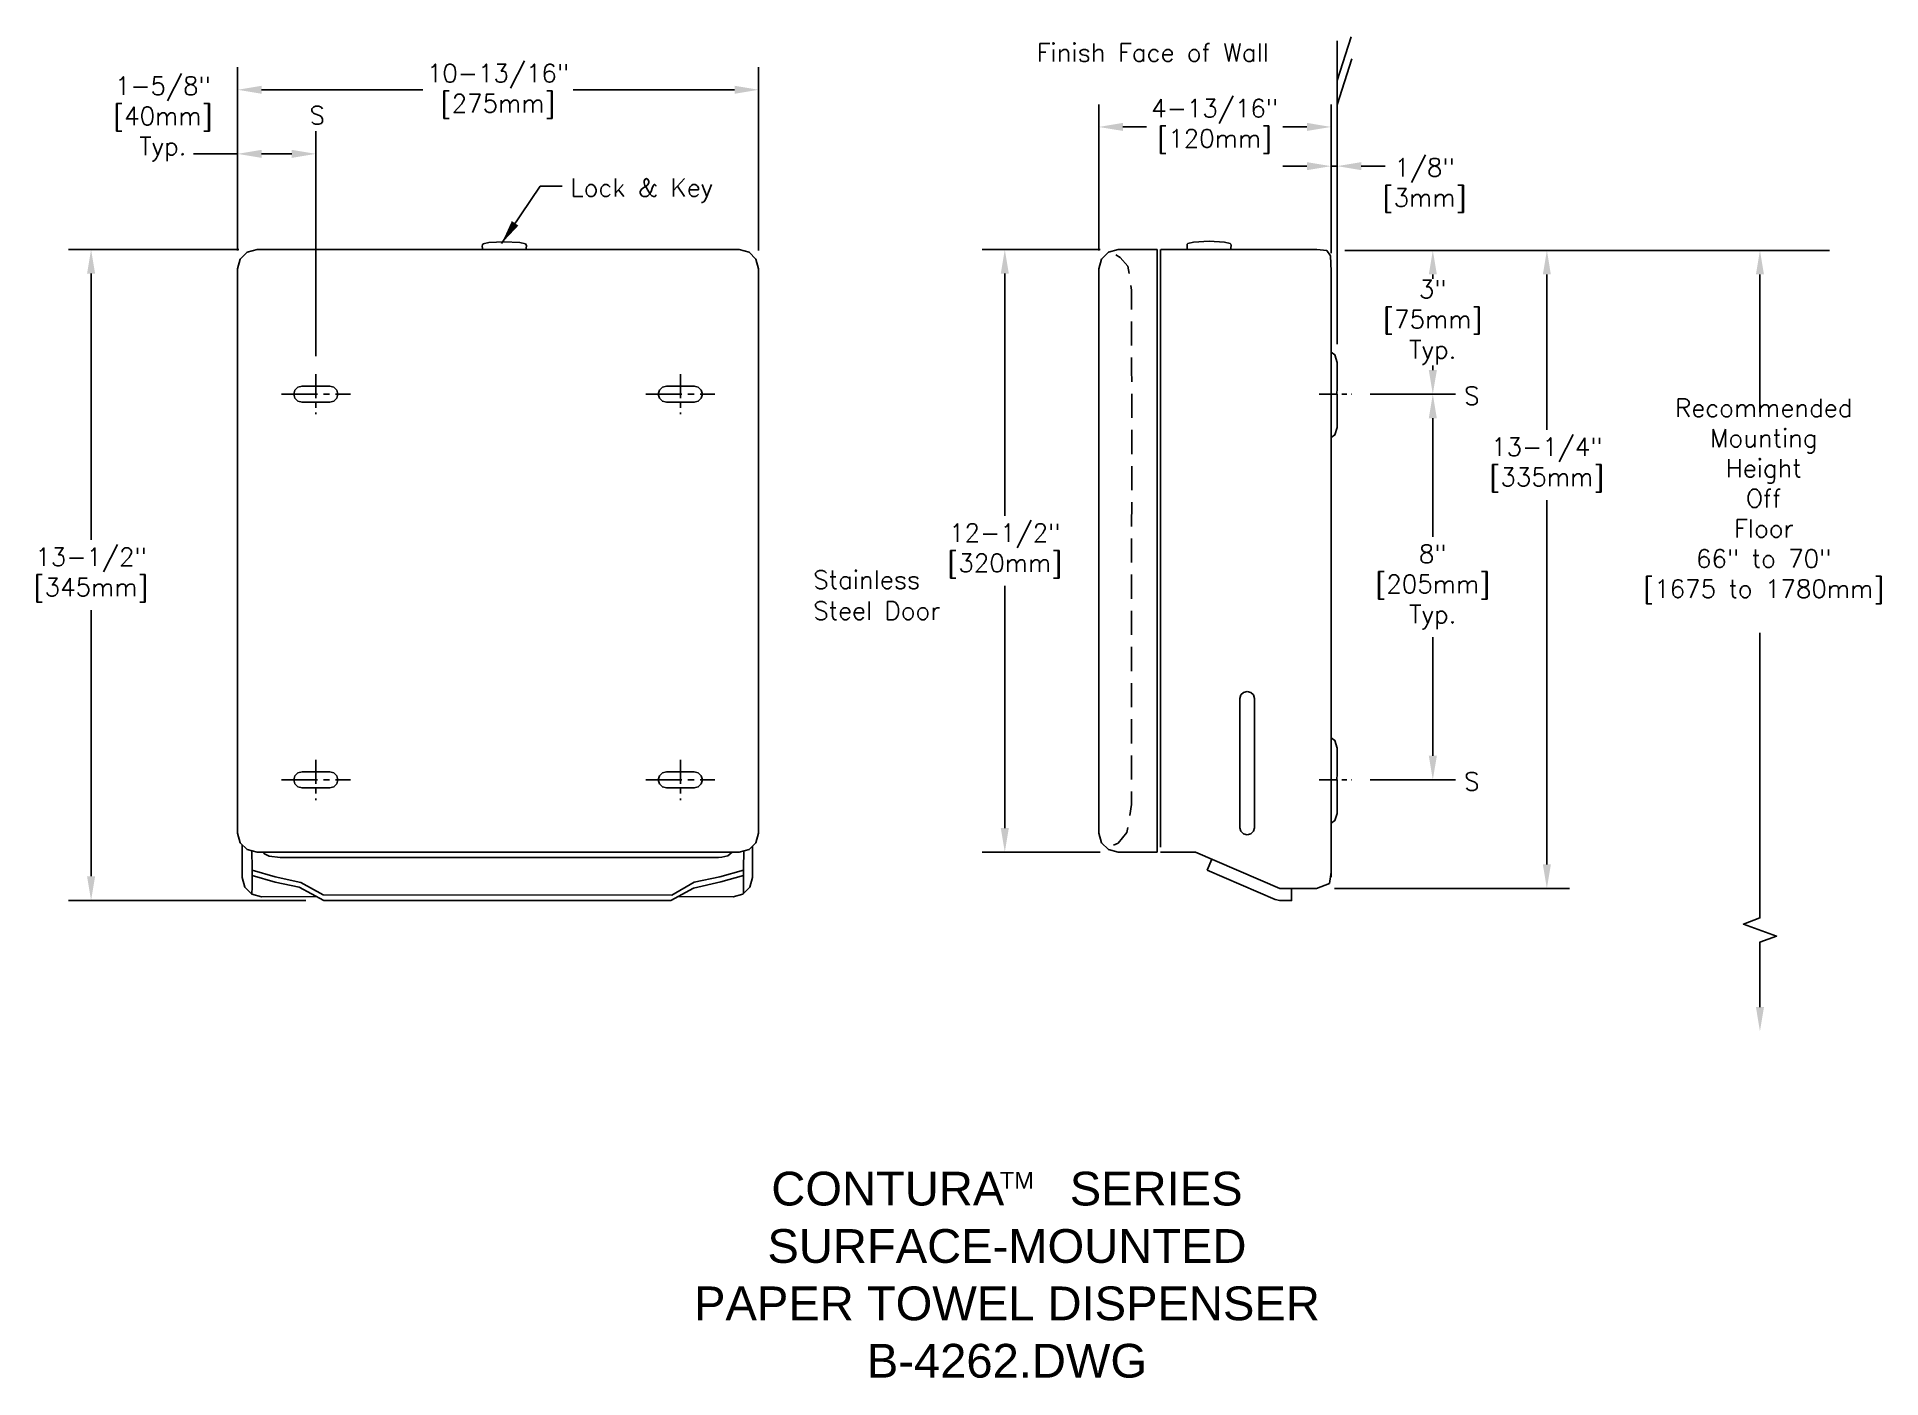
# Model space of a CAD drawing. Extents: x 23.5 to 61.7, y 43.3 to 71.1.
import ezdxf
from ezdxf.enums import TextEntityAlignment as Align

# ---------------------------------------------------------------- set-up
doc = ezdxf.new("R2010")
doc.units = 0
doc.header["$MEASUREMENT"] = 0
doc.header["$PDMODE"] = 3
doc.header["$PDSIZE"] = 1
doc.linetypes.add('CENTER2', pattern=[1.125, 0.75, -0.125, 0.125, -0.125])
doc.linetypes.add('HIDDEN2', pattern=[0.1875, 0.125, -0.0625])
doc.layers.get('0').update_dxf_attribs({"linetype": 'CONTINUOUS'})
doc.layers.get('DEFPOINTS').update_dxf_attribs({"linetype": 'CONTINUOUS'})
for name, color, linetype in [('DETAIL', 4, 'CONTINUOUS'), ('DIM', 1, 'CONTINUOUS'), ('TEXT', 2, 'CONTINUOUS')]:
    doc.layers.add(name, color=color, linetype=linetype)
doc.styles.add('ARIAL_5', font='arial.ttf', dxfattribs={"height": 5})
doc.styles.add('DIM_S_7', font='simplex.shx', dxfattribs={"height": 0.375})
doc.dimstyles.new('DIM_S_7', dxfattribs={"dimtxt": 0.12, "dimasz": 0.5, "dimexe": 0.46875, "dimexo": 0.375, "dimgap": 0.09375, "dimtad": 1, "dimtih": 1, "dimtoh": 1, "dimdec": 5, "dimrnd": 0.0625, "dimzin": 0, "dimtxsty": 'DIM_S_7', "dimcen": 0.09375, "dimaunit": 1, "dimazin": 3, "dimtfac": 1, "dimtdec": 4, "dimtofl": 0, "dimtmove": 0, "dimatfit": 3, "dimtolj": 1, "dimtzin": 0})

# ---------------------------------------------------------------- blocks, each defined once
blk = doc.blocks.new('*D0')
at = {"color": 0, "linetype": 'BYBLOCK'}
for p, q in [((69.774, 66.699), (69.774, 70.504)), ((80.587, 66.699), (80.587, 70.504)), ((70.274, 70.035), (73.622, 70.035)), ((80.087, 70.035), (76.738, 70.035))]:
    blk.add_line(p, q, dxfattribs=at)
for points in [[(70.274, 70.118), (70.274, 69.952), (69.774, 70.035)], [(80.087, 70.118), (80.087, 69.952), (80.587, 70.035)]]:
    blk.add_solid(points, dxfattribs=at)
at = {"layer": 'DEFPOINTS', "color": 0, "linetype": 'BYBLOCK'}
for p in [(80.587, 70.035), (69.774, 66.324), (80.587, 66.324)]:
    blk.add_point(p, dxfattribs=at)
at = {"color": 0, "linetype": 'BYBLOCK', "insert": (75.18, 70.004), "char_height": 0.375, "attachment_point": 5, "style": 'DIM_S_7'}
blk.add_mtext('\\A1;10-13/16"\\P[275mm]', dxfattribs=at)
blk = doc.blocks.new('*D1')
at = {"color": 0, "linetype": 'BYBLOCK'}
for p, q in [((69.803, 66.721), (66.267, 66.721)), ((66.735, 66.221), (66.735, 60.698)), ((66.735, 53.721), (66.735, 59.243)), ((71.189, 53.221), (66.267, 53.221))]:
    blk.add_line(p, q, dxfattribs=at)
for points in [[(66.652, 66.221), (66.819, 66.221), (66.735, 66.721)], [(66.652, 53.721), (66.819, 53.721), (66.735, 53.221)]]:
    blk.add_solid(points, dxfattribs=at)
at = {"layer": 'DEFPOINTS', "color": 0, "linetype": 'BYBLOCK'}
for p in [(70.178, 66.721), (66.735, 53.221), (71.564, 53.221)]:
    blk.add_point(p, dxfattribs=at)
at = {"color": 0, "linetype": 'BYBLOCK', "insert": (66.735, 59.971), "char_height": 0.375, "attachment_point": 5, "style": 'DIM_S_7'}
blk.add_mtext('\\A1;13-1/2"\\P[345mm]', dxfattribs=at)
blk = doc.blocks.new('*D2')
at = {"color": 0, "linetype": 'BYBLOCK'}
for p, q in [((87.674, 66.721), (85.225, 66.721)), ((85.694, 66.221), (85.694, 61.199)), ((85.694, 54.721), (85.694, 59.743)), ((87.674, 54.221), (85.225, 54.221))]:
    blk.add_line(p, q, dxfattribs=at)
for points in [[(85.611, 66.221), (85.778, 66.221), (85.694, 66.721)], [(85.611, 54.721), (85.778, 54.721), (85.694, 54.221)]]:
    blk.add_solid(points, dxfattribs=at)
at = {"layer": 'DEFPOINTS', "color": 0, "linetype": 'BYBLOCK'}
for p in [(88.049, 66.721), (85.694, 54.221), (88.049, 54.221)]:
    blk.add_point(p, dxfattribs=at)
at = {"color": 0, "linetype": 'BYBLOCK', "insert": (85.694, 60.471), "char_height": 0.375, "attachment_point": 5, "style": 'DIM_S_7'}
blk.add_mtext('\\A1;12-1/2"\\P[320mm]', dxfattribs=at)
blk = doc.blocks.new('*D3')
at = {"color": 0, "linetype": 'BYBLOCK'}
for p, q in [((92.751, 66.704), (95.044, 66.704)), ((94.575, 66.204), (94.575, 66.111)), ((94.575, 64.221), (94.575, 64.315)), ((93.272, 63.721), (95.044, 63.721))]:
    blk.add_line(p, q, dxfattribs=at)
for points in [[(94.492, 66.204), (94.659, 66.204), (94.575, 66.704)], [(94.492, 64.221), (94.659, 64.221), (94.575, 63.721)]]:
    blk.add_solid(points, dxfattribs=at)
at = {"layer": 'DEFPOINTS', "color": 0, "linetype": 'BYBLOCK'}
for p in [(92.376, 66.704), (92.897, 63.721), (94.575, 63.721)]:
    blk.add_point(p, dxfattribs=at)
at = {"color": 0, "linetype": 'BYBLOCK', "insert": (94.575, 65.213), "char_height": 0.375, "attachment_point": 5, "style": 'DIM_S_7'}
blk.add_mtext('\\A1;3"\\P[75mm]\\PTyp.', dxfattribs=at)
blk = doc.blocks.new('*D4')
at = {"color": 0, "linetype": 'BYBLOCK'}
for p, q in [((93.272, 63.721), (95.044, 63.721)), ((94.575, 63.221), (94.575, 60.761)), ((94.575, 56.221), (94.575, 58.681)), ((93.272, 55.721), (95.044, 55.721))]:
    blk.add_line(p, q, dxfattribs=at)
for points in [[(94.492, 63.221), (94.659, 63.221), (94.575, 63.721)], [(94.492, 56.221), (94.659, 56.221), (94.575, 55.721)]]:
    blk.add_solid(points, dxfattribs=at)
at = {"layer": 'DEFPOINTS', "color": 0, "linetype": 'BYBLOCK'}
for p in [(92.897, 63.721), (92.897, 55.721), (94.575, 55.721)]:
    blk.add_point(p, dxfattribs=at)
at = {"color": 0, "linetype": 'BYBLOCK', "insert": (94.575, 59.721), "char_height": 0.375, "attachment_point": 5, "style": 'DIM_S_7'}
blk.add_mtext('\\A1;8"\\P[205mm]\\PTyp.', dxfattribs=at)
blk = doc.blocks.new('*D5')
at = {"color": 0, "linetype": 'BYBLOCK'}
for p, q in [((92.751, 66.704), (97.411, 66.704)), ((96.942, 66.204), (96.942, 62.981)), ((96.942, 53.969), (96.942, 61.526)), ((92.536, 53.469), (97.411, 53.469))]:
    blk.add_line(p, q, dxfattribs=at)
for points in [[(96.858, 66.204), (97.025, 66.204), (96.942, 66.704)], [(96.858, 53.969), (97.025, 53.969), (96.942, 53.469)]]:
    blk.add_solid(points, dxfattribs=at)
at = {"layer": 'DEFPOINTS', "color": 0, "linetype": 'BYBLOCK'}
for p in [(92.376, 66.704), (92.161, 53.469), (96.942, 53.469)]:
    blk.add_point(p, dxfattribs=at)
at = {"color": 0, "linetype": 'BYBLOCK', "insert": (96.942, 62.254), "char_height": 0.375, "attachment_point": 5, "style": 'DIM_S_7'}
blk.add_mtext('\\A1;13-1/4"\\P[335mm]', dxfattribs=at)
blk = doc.blocks.new('*D6')
at = {"color": 0, "linetype": 'BYBLOCK'}
for p, q in [((87.645, 66.699), (87.645, 69.733)), ((92.464, 66.649), (92.464, 69.733)), ((88.145, 69.264), (88.634, 69.264)), ((91.964, 69.264), (91.464, 69.264))]:
    blk.add_line(p, q, dxfattribs=at)
for points in [[(88.145, 69.348), (88.145, 69.181), (87.645, 69.264)], [(91.964, 69.348), (91.964, 69.181), (92.464, 69.264)]]:
    blk.add_solid(points, dxfattribs=at)
at = {"layer": 'DEFPOINTS', "color": 0, "linetype": 'BYBLOCK'}
for p in [(92.464, 69.264), (87.645, 66.324), (92.464, 66.274)]:
    blk.add_point(p, dxfattribs=at)
at = {"color": 0, "linetype": 'BYBLOCK', "insert": (90.049, 69.276), "char_height": 0.375, "attachment_point": 5, "style": 'DIM_S_7'}
blk.add_mtext('\\A1;4-13/16"\\P[120mm]', dxfattribs=at)
blk = doc.blocks.new('*D7')
at = {"color": 0, "linetype": 'BYBLOCK'}
for p, q in [((69.774, 66.699), (69.774, 69.175)), ((71.399, 64.513), (71.399, 69.175)), ((70.274, 68.706), (70.899, 68.706))]:
    blk.add_line(p, q, dxfattribs=at)
for points in [[(70.274, 68.789), (70.274, 68.623), (69.774, 68.706)], [(70.899, 68.789), (70.899, 68.623), (71.399, 68.706)]]:
    blk.add_solid(points, dxfattribs=at)
at = {"layer": 'DEFPOINTS', "color": 0, "linetype": 'BYBLOCK'}
for p in [(71.399, 68.706), (69.774, 66.324), (71.399, 64.138)]:
    blk.add_point(p, dxfattribs=at)
at = {"color": 0, "linetype": 'BYBLOCK', "insert": (68.225, 69.429), "char_height": 0.375, "attachment_point": 5, "style": 'DIM_S_7'}
blk.add_mtext('\\A1;1-5/8"\\P[40mm]\\PTyp.', dxfattribs=at)
blk = doc.blocks.new('*D8')
at = {"color": 0, "linetype": 'BYBLOCK'}
for p, q in [((92.464, 66.649), (92.464, 68.92)), ((92.589, 64.757), (92.589, 68.92)), ((91.964, 68.451), (91.464, 68.451)), ((92.464, 68.451), (92.589, 68.451)), ((93.089, 68.451), (93.589, 68.451))]:
    blk.add_line(p, q, dxfattribs=at)
for points in [[(91.964, 68.534), (91.964, 68.368), (92.464, 68.451)], [(93.089, 68.534), (93.089, 68.368), (92.589, 68.451)]]:
    blk.add_solid(points, dxfattribs=at)
at = {"layer": 'DEFPOINTS', "color": 0, "linetype": 'BYBLOCK'}
for p in [(92.589, 68.451), (92.464, 66.274), (92.589, 64.382)]:
    blk.add_point(p, dxfattribs=at)
at = {"color": 0, "linetype": 'BYBLOCK', "insert": (94.405, 68.049), "char_height": 0.375, "attachment_point": 5, "style": 'DIM_S_7'}
blk.add_mtext('\\A1;1/8"\\P[3mm]', dxfattribs=at)

msp = doc.modelspace()

# ---------------------------------------------------------------- linework, layer by layer
at = {"layer": 'DETAIL', "linetype": 'CONTINUOUS'}
for p, q in [((50.454909, 68.919895), (50.454909, 71.047651)), ((47.516783, 54.220891), (49.269959, 53.468558)), ((47.855644, 54.075477), (47.757056, 53.845737)), ((47.757056, 53.845737), (49.171372, 53.238818))]:
    msp.add_line(p, q, dxfattribs=at)
at = {"layer": 'DETAIL', "linetype": 'CENTER2'}
for p, q in [((28.54854, 63.720891), (29.981444, 63.720891)), ((36.11104, 63.720891), (37.543944, 63.720891)), ((28.54854, 55.720891), (29.981444, 55.720891)), ((36.11104, 55.720891), (37.543944, 55.720891))]:
    msp.add_line(p, q, dxfattribs=at)
at = {"layer": 'DETAIL', "linetype": 'CENTER2', "ltscale": 0.5}
for p, q in [((50.079516, 63.720891), (50.762436, 63.720891)), ((50.079516, 55.720891), (50.762436, 55.720891))]:
    msp.add_line(p, q, dxfattribs=at)
at = {"layer": 'DETAIL', "linetype": 'CONTINUOUS'}
for points in [[(50.745609, 71.13183), (50.454909, 70.230258)], [(50.761227, 70.673694), (50.454909, 69.723654)], [(28.04367, 66.720891), (27.839915, 66.666711), (27.695102, 66.524328), (27.639992, 66.323997)], [(38.048808, 66.720891), (28.04367, 66.720891)], [(32.721521, 66.720891), (32.719991, 66.743507), (32.718554, 66.79427), (32.721521, 66.821611)], [(32.721521, 66.821611), (32.738332, 66.837693), (32.856049, 66.867556), (33.175547, 66.883632)], [(33.175547, 66.883632), (33.495124, 66.867556), (33.612862, 66.837693), (33.629681, 66.821611)], [(33.629681, 66.821611), (33.632482, 66.795886), (33.631081, 66.74811), (33.629681, 66.722385)], [(38.452492, 66.323997), (38.397376, 66.524328), (38.252562, 66.666711), (38.048808, 66.720891)], [(45.914896, 66.720891), (45.711134, 66.666704), (45.566321, 66.524335), (45.511218, 66.324076)], [(46.722144, 66.720891), (45.914896, 66.720891)], [(46.722144, 66.720891), (46.722144, 54.220806)], [(46.791513, 66.720891), (46.791513, 66.607806), (46.791513, 66.438226), (46.791513, 66.17849), (46.791513, 65.836862), (46.791513, 65.421605), (46.791513, 64.940982), (46.791513, 64.403256), (46.791513, 63.816688), (46.791513, 63.189543), (46.791513, 62.530082), (46.791513, 61.846577), (46.791513, 61.147275), (46.791513, 60.440453), (46.791513, 59.734368), (46.791513, 59.037289), (46.791513, 58.357464), (46.791513, 57.703179), (46.791513, 57.082674), (46.791513, 56.504233), (46.791513, 55.976099), (46.791513, 55.506555), (46.791513, 55.103849), (46.791513, 54.776246), (46.791513, 54.532021), (46.791513, 54.379423), (46.791513, 54.326715)], [(50.033055, 66.720891), (46.797846, 66.720891)], [(47.343271, 66.830953), (47.360089, 66.847014), (47.477827, 66.876834), (47.797404, 66.892888)], [(47.343271, 66.725537), (47.344671, 66.75287), (47.346072, 66.803627), (47.343271, 66.830953)], [(47.797404, 66.892888), (48.116924, 66.876834), (48.23464, 66.847014), (48.251459, 66.830953)], [(48.251459, 66.830953), (48.254261, 66.805228), (48.25286, 66.757452), (48.251459, 66.731727)], [(50.329516, 66.274463), (50.318537, 66.588615), (50.241677, 66.704359), (50.033055, 66.720891)], [(27.639992, 66.323997), (27.639992, 54.617707)], [(38.452492, 66.323997), (38.452492, 54.617707)], [(45.511218, 66.324076), (45.511218, 54.617707)], [(50.329516, 53.706661), (50.329516, 66.274463)], [(50.329516, 64.593073), (50.40907, 64.538975), (50.454909, 64.381724), (50.454423, 64.116778), (50.453322, 63.845649), (50.452715, 63.721284)], [(50.329516, 62.822775), (50.408849, 62.875846), (50.454516, 63.027272), (50.454373, 63.29938), (50.454444, 63.587199), (50.454516, 63.720891)], [(48.588834, 57.55745), (48.512446, 57.537129), (48.458137, 57.483735), (48.437465, 57.408619)], [(48.437465, 57.408619), (48.437465, 54.729835)], [(48.740238, 57.408619), (48.719566, 57.483735), (48.665243, 57.537129), (48.588834, 57.55745)], [(48.740238, 54.729835), (48.740238, 57.408619)], [(50.329516, 56.593073), (50.40907, 56.538975), (50.454909, 56.381724), (50.454423, 56.116778), (50.453322, 55.845649), (50.452715, 55.721284)], [(50.329516, 54.822775), (50.408849, 54.875846), (50.454516, 55.027272), (50.454373, 55.29938), (50.454444, 55.587199), (50.454516, 55.720891)], [(48.437465, 54.729835), (48.458137, 54.654712), (48.512446, 54.601318), (48.588834, 54.580997)], [(48.588834, 54.580997), (48.665243, 54.601318), (48.719566, 54.654712), (48.740238, 54.729835)], [(27.639992, 54.617707), (27.695102, 54.417434), (27.839915, 54.275071), (28.04367, 54.220891)], [(27.733306, 53.695124), (27.737455, 54.375797)], [(38.048808, 54.220891), (38.252562, 54.275071), (38.397376, 54.417434), (38.452492, 54.617707)], [(38.324453, 54.345746), (38.323918, 53.695124)], [(45.511218, 54.617707), (45.566321, 54.417398), (45.711134, 54.27505), (45.914896, 54.220891)], [(27.937386, 54.249153), (27.940034, 53.890115), (27.941614, 53.500976), (27.939039, 53.350876)], [(28.04367, 54.220891), (38.048808, 54.220891)], [(28.181019, 54.220891), (28.200892, 54.187032), (28.292848, 54.136305), (28.525358, 54.110944)], [(28.525358, 54.110944), (28.64647, 54.11143), (28.897056, 54.111816), (29.261557, 54.112102), (29.724432, 54.112295), (30.270129, 54.112417), (30.8831, 54.112467), (31.547792, 54.11246), (32.24866, 54.112402), (32.970156, 54.112295), (33.696734, 54.112159), (34.41284, 54.112002), (35.102936, 54.111831), (35.75146, 54.111652), (36.342867, 54.111473), (36.861616, 54.111309), (37.292155, 54.111159), (37.61838, 54.111052)], [(37.617297, 54.110944), (37.685351, 54.117692), (37.811745, 54.144696), (37.902088, 54.220891)], [(38.143805, 54.246152), (38.140449, 53.889229), (38.139306, 53.553091), (38.138901, 53.367034)], [(45.914896, 54.220891), (46.722144, 54.220806)], [(46.791513, 54.220891), (47.516783, 54.220891)], [(28.136984, 53.29823), (27.933272, 53.35241), (27.788437, 53.494794), (27.733306, 53.695124)], [(29.414513, 53.333856), (28.955661, 53.594333), (28.423895, 53.713444), (27.940214, 53.845851)], [(29.429807, 53.220638), (28.919143, 53.495666), (28.42238, 53.600924), (27.940654, 53.737381)], [(36.633592, 53.218558), (37.099398, 53.476981), (37.665294, 53.609429), (38.141, 53.740319)], [(36.652615, 53.331766), (37.111871, 53.59993), (37.64656, 53.712751), (38.141221, 53.846721)], [(38.323918, 53.695124), (38.268816, 53.494794), (38.124031, 53.35241), (37.920348, 53.29823)], [(49.269959, 53.468558), (50.026779, 53.468558), (50.295878, 53.574188), (50.329516, 53.809564)], [(29.282873, 53.299772), (28.136984, 53.29823)], [(29.414513, 53.333856), (36.652615, 53.331766)], [(29.429807, 53.220638), (36.633592, 53.218558)], [(37.920348, 53.29823), (36.785712, 53.302952)], [(49.171372, 53.238818), (49.265815, 53.218558), (49.509631, 53.218558), (49.509631, 53.468558)]]:
    msp.add_lwpolyline(points, dxfattribs=at)
at = {"layer": 'DETAIL', "linetype": 'HIDDEN2', "ltscale": 4, "flags": 128}
msp.add_lwpolyline([(45.813955, 54.369644), (45.912044, 54.406383), (46.094219, 54.630537), (46.192308, 55.212966), (46.192308, 55.3335), (46.192315, 55.614079), (46.192315, 55.987528), (46.192322, 56.442684), (46.192329, 56.968381), (46.192329, 57.553455), (46.192337, 58.186726), (46.192344, 58.857036), (46.192344, 59.553222), (46.192351, 60.264111), (46.192351, 60.97853), (46.192358, 61.685323), (46.192358, 62.373317), (46.192358, 63.031341), (46.192358, 63.648237), (46.192351, 64.212825), (46.192351, 64.713955), (46.192344, 65.140441), (46.192337, 65.481132), (46.192322, 65.72485), (46.192308, 65.87754), (46.113754, 66.373102), (45.956732, 66.554484), (45.839194, 66.621637)], dxfattribs=at)
at = {"layer": 'DETAIL', "linetype": 'CENTER2', "ltscale": 0.666667}
for points in [[(29.264992, 64.138364), (29.264992, 63.303541)], [(36.827492, 64.138364), (36.827492, 63.303541)], [(29.264992, 56.138364), (29.264992, 55.303541)], [(36.827492, 56.138364), (36.827492, 55.303541)]]:
    msp.add_lwpolyline(points, dxfattribs=at)
at = {"layer": 'DETAIL', "linetype": 'CONTINUOUS'}
for points in [[(28.807803, 63.720891), (28.831033, 63.636433), (28.892089, 63.576392), (28.977999, 63.553541), (29.551986, 63.553541), (29.637895, 63.576392), (29.698951, 63.636433), (29.722181, 63.720891), (29.698951, 63.805449), (29.637895, 63.865512), (29.551986, 63.888364), (28.977999, 63.888364), (28.892089, 63.865512), (28.831033, 63.805449)], [(36.370303, 63.720891), (36.393533, 63.636433), (36.454589, 63.576392), (36.540499, 63.553541), (37.114486, 63.553541), (37.200395, 63.576392), (37.261451, 63.636433), (37.284681, 63.720891), (37.261451, 63.805449), (37.200395, 63.865512), (37.114486, 63.888364), (36.540499, 63.888364), (36.454589, 63.865512), (36.393533, 63.805449)], [(28.807803, 55.720891), (28.831033, 55.636433), (28.892089, 55.576392), (28.977999, 55.553541), (29.551986, 55.553541), (29.637895, 55.576392), (29.698951, 55.636433), (29.722181, 55.720891), (29.698951, 55.805449), (29.637895, 55.865512), (29.551986, 55.888364), (28.977999, 55.888364), (28.892089, 55.865512), (28.831033, 55.805449)], [(36.370303, 55.720891), (36.393533, 55.636433), (36.454589, 55.576392), (36.540499, 55.553541), (37.114486, 55.553541), (37.200395, 55.576392), (37.261451, 55.636433), (37.284681, 55.720891), (37.261451, 55.805449), (37.200395, 55.865512), (37.114486, 55.888364), (36.540499, 55.888364), (36.454589, 55.865512), (36.393533, 55.805449)]]:
    msp.add_lwpolyline(points, close=True, dxfattribs=at)
at = {"layer": 'DIM', "linetype": 'CONTINUOUS'}
for p, q in [((27.639992, 68.706144), (26.724183, 68.706144)), ((54.516701, 66.704359), (59.6977, 66.704359)), ((55.318363, 66.704359), (60.669866, 66.704359)), ((59.22895, 66.204359), (59.22895, 63.349851)), ((59.22895, 52.85704), (59.22895, 58.769494)), ((59.22895, 51.008196), (59.22895, 52.35704))]:
    msp.add_line(p, q, dxfattribs=at)
msp.add_lwpolyline([(59.22895, 53.253846), (59.22895, 52.85704), (58.885516, 52.73204), (59.572385, 52.48204), (59.22895, 52.35704), (59.22895, 51.643674)], dxfattribs=at)
for points in [[(59.145617, 66.204359), (59.312284, 66.204359), (59.22895, 66.704359)], [(59.145617, 51.008196), (59.312284, 51.008196), (59.22895, 50.508196)]]:
    msp.add_solid(points, dxfattribs=at)

# ---------------------------------------------------------------- texts
at = {"layer": 'DIM', "linetype": 'CONTINUOUS', "style": 'DIM_S_7'}
for s, p in [('Finish Face of Wall', (44.220178, 70.620386)), ('S', (29.132092, 69.319631)), ('Lock & Key', (34.54934, 67.819466)), ('S', (53.089683, 63.501689)), ('Stainless', (39.586033, 59.686026)), ('Steel Door', (39.586033, 59.043169)), ('S', (53.089683, 55.501689))]:
    msp.add_text(s, height=0.375, dxfattribs=at).set_placement(p)
at = {"layer": 'DIM', "linetype": 'CONTINUOUS', "insert": (59.30816, 61.498337), "char_height": 0.375, "attachment_point": 5, "style": 'DIM_S_7'}
msp.add_mtext('Recommended\\PMounting\\PHeight\\POff\\PFloor\\P66" to 70"\\P[1675 to 1780mm]', dxfattribs=at)
at = {"layer": 'TEXT', "linetype": 'CONTINUOUS', "style": 'ARIAL_5'}
for s, height, p in [('CONTURA     SERIES', 0.7, (43.604724, 47.244134)), ('TM', 0.35, (43.810031, 47.41525)), ('SURFACE-MOUNTED', 0.7, (43.604724, 46.054043)), ('PAPER TOWEL DISPENSER', 0.7, (43.604724, 44.863952)), ('B-4262.DWG', 0.7, (43.604724, 43.673861))]:
    msp.add_text(s, height=height, dxfattribs=at).set_placement(p, align=Align.MIDDLE)

# ---------------------------------------------------------------- dimensions: what is measured, and where the dimension line sits
at = {"layer": 'DIM', "linetype": 'CONTINUOUS'}
for base, p1, p2, text, picture, middle in [((38.452492, 70.035116), (27.639992, 66.323997), (38.452492, 66.323997), '10-13/16"\\P[275mm]', '*D0', (33.046242, 70.004047)), ((29.264992, 68.706144), (27.639992, 66.323997), (29.264992, 64.138364), '1-5/8"\\P[40mm]\\PTyp.', '*D7', (26.091266, 69.428898)), ((50.329516, 69.264312), (45.511218, 66.324076), (50.329516, 66.274463), '4-13/16"\\P[120mm]', '*D6', (47.914878, 69.275909)), ((50.454909, 68.451145), (50.329516, 66.274463), (50.454909, 64.381724), '1/8"\\P[3mm]', '*D8', (52.271019, 68.048541))]:
    dim = msp.add_linear_dim(base=base, p1=p1, p2=p2, text=text, dimstyle='DIM_S_7', override={"dimpost": '\\X'}, dxfattribs=at)
    dim.commit()
    dim.dimension.update_dxf_attribs({"geometry": picture, "text_midpoint": middle, "dimtype": 160, "insert": (-42.134187, 0)})
for base, p1, p2, text, picture, middle in [((24.601256, 53.220638), (28.04367, 66.720891), (29.429807, 53.220638), '13-1/2"\\P[345mm]', '*D1', (24.601256, 59.970765)), ((43.559982, 54.220891), (45.914896, 66.720891), (45.914896, 54.220891), '12-1/2"\\P[320mm]', '*D2', (43.559982, 60.470891)), ((52.441068, 55.720891), (50.762436, 63.720891), (50.762436, 55.720891), '8"\\P[205mm]\\PTyp.', '*D4', (52.441068, 59.720891))]:
    dim = msp.add_linear_dim(base=base, p1=p1, p2=p2, angle=90, text=text, dimstyle='DIM_S_7', override={"dimpost": '\\X'}, dxfattribs=at)
    dim.commit()
    dim.dimension.update_dxf_attribs({"geometry": picture, "text_midpoint": middle, "insert": (-42.134187, 0)})
for base, p2, text, picture, middle in [((54.807585, 53.468558), (50.026779, 53.468558), '13-1/4"\\P[335mm]', '*D5', (54.807585, 62.253641)), ((52.441068, 63.720891), (50.762436, 63.720891), '3"\\P[75mm]\\PTyp.', '*D3', (52.441068, 65.212625))]:
    dim = msp.add_linear_dim(base=base, p1=(50.241677, 66.704359), p2=p2, angle=90, text=text, dimstyle='DIM_S_7', override={"dimpost": '\\X'}, dxfattribs=at)
    dim.commit()
    dim.dimension.update_dxf_attribs({"geometry": picture, "text_midpoint": middle, "dimtype": 160, "insert": (-42.134187, 0)})

# ---------------------------------------------------------------- leaders
msp.add_leader([(33.119786, 66.849917), (33.916423, 68.034922), (34.376726, 68.034922)], dimstyle='DIM_S_7', dxfattribs=at)

doc.saveas('drawing.dxf')
